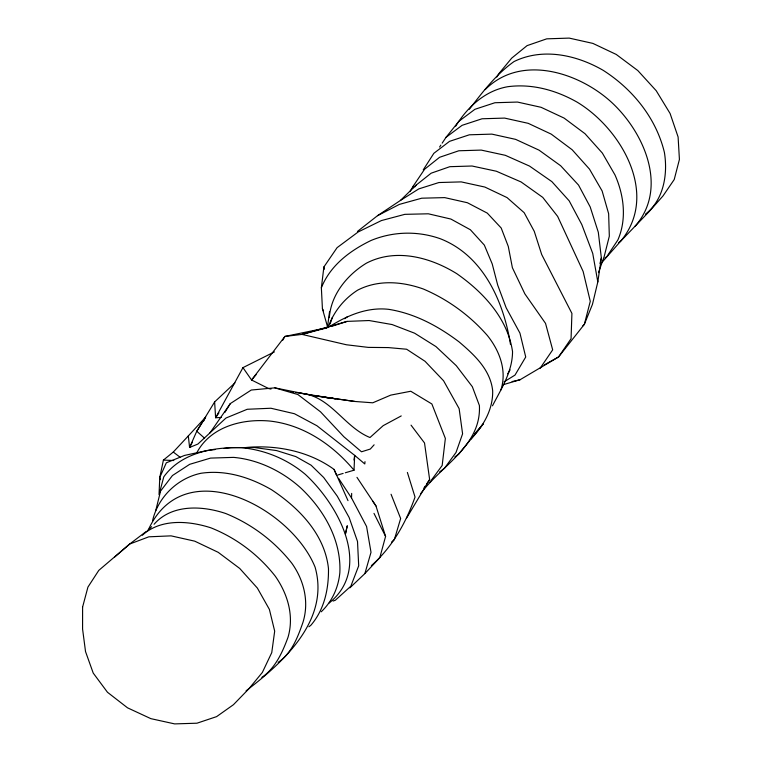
<?xml version="1.0" encoding="UTF-8"?>
<svg xmlns="http://www.w3.org/2000/svg" width="762" height="762" viewBox="0 0 762 762"><rect width="100%" height="100%" fill="white"/><g stroke="black" fill="none" stroke-linecap="round" stroke-linejoin="round"><path stroke-width="1.14" d="M349.882 587.835L364.884 573.576L371.008 552.288L366.579 526.494L351.53 497.986L351.673 493.395M329.336 317.621C330.927 294.618 347.215 274.844 366.398 263.176C395.678 247.964 430.197 257.165 456.8 273.691C483.318 292.256 507.749 318.43 512.54 351.634C512.455 371.637 501.348 388.62 492.481 405.803M345.31 472.773L354.016 470.202L354.673 455.371L316.925 425.748L294.437 413.728L270.939 408.242L247.259 409.27L225.962 418.033L197.882 444.065L189.595 447.456L188.309 435.94L205.73 417.043M364.998 461.639L364.798 463.963L354.673 455.371L353.968 460.01M327.584 327.003L322.421 308.772L321.364 287.788L323.888 266.957L337.09 247.66L358.216 231.934L381.419 220.561L404.851 214.341L428.33 213.798L450.894 219.056L470.383 229.753L484.337 245.097L492.223 263.947L497.7 285.083L506.168 307.8L519.941 333.118L525.723 357.016L515.017 375.075L504.082 381.848M327.555 326.774L329.527 311.81M502.968 384.762L520.055 379.743L558.556 356.959L584.359 324.326L592.465 304.324L597.818 281.93L601.351 257.899L598.322 232.305L590.207 206.959L578.539 185.08L560.651 165.745L539.029 150.143L515.607 139.36L491.871 134.122L469.335 134.807L449.532 141.351L433.845 153.314L423.234 169.888M500.901 389.963C507.121 370.618 499.634 350.777 487.404 335.547C469.811 315.439 447.951 299.476 423.358 289.017C402.079 281.426 378.2 279.502 357.597 290.179C344.081 298.856 333.689 311.677 328.346 326.86M188.309 435.94L173.288 452.047L163.411 460.086L159.763 477.498L159.029 494.605L163.773 476.85C181.232 452.599 213.436 446.942 241.516 447.685C264.957 449.923 287.179 459.134 305.229 474.278C337.995 504.415 373.132 567.414 329.174 603.028M599.989 263.5L601.351 257.899M155.753 510.559L160.563 491.08L172.45 475.536L189.671 464.325L210.56 458.095L233.543 457.381A95.86 72.171 37.9 0 1 300.571 487.804C323.84 509.692 341.366 539.887 339.852 572.672A102.308 77.343 38.7 0 1 321.193 611.81M356.968 477.355L375.98 505.968L385.582 536.419L379.79 557.717L364.884 573.576M412.899 187.928L413.509 185.699L424.605 169.231L439.579 157.296L458.829 150.771L481.241 150.095L505.32 155.315L529.523 166.078L551.869 181.623L569.176 200.835L581.797 224.542L592.731 253.432L597.818 281.93M152.562 520.722C157.991 497.215 177.346 478.241 200.987 473.269C225.79 469.611 250.222 477.393 271.539 489.728C299.018 507.911 324.793 534.286 328.47 568.538C328.803 588.845 324.402 609.657 310.791 625.354L308.905 626.764M330.137 323.945L332.337 317.411M598.446 272.682L604.209 256.461L609.324 236.172L608.638 213.703L602.123 190.957L589.502 169.135L572.148 149.752L551.24 134.131L528.209 123.33L504.606 118.091L482.051 118.777L462.077 125.33L446.046 137.303L442.17 143.161M371.361 565.623C392.078 547.468 405.946 522.808 415.033 497.062L407.384 472.45M420.424 494.014C441.131 465.392 481.451 445.951 479.403 405.536L472.335 386.696L456.276 365.674L435.959 346.577L414.623 333.204L392.106 324.555L369.113 320.535L347.101 321.393L302.019 334.404L284.921 336.433L251.565 380L268.7 388.582L271.005 389.068M192.376 442.217L189.595 447.456L196.767 431.244L214.617 401.945L234.944 382.886M203.502 421.234L205.168 418.09M274.415 351.892L242.954 367.636L215.617 417.747L221.342 417.462M321.364 287.788C330.251 265.386 350.091 250.555 371.189 240.411C393.306 231.334 417.928 230.781 440.446 238.792C483.337 255.613 503.768 301.79 510.492 344.538M496.843 77.029L498.615 73.971L511.721 58.112L527.075 45.634L546.725 38.843L569.195 38.1L592.874 43.396L616.229 54.435L637.804 70.552L656.215 90.716L670.084 113.471L678.104 136.989L679.418 159.448L674.227 179.527L663.007 195.939L649.338 211.379L620.62 241.24L600.742 263.785M282.683 340.281L284.921 336.433L326.85 327.793M148.161 530.228C183.994 450.618 291.246 507.825 315.106 567.204C330.022 620.068 283.655 662.007 246.088 690.82M406.622 518.027L429.635 479.527L424.52 442.96L411.042 425.148M409.966 191.576L413.509 185.699M507.73 373.809L510.073 369.922M224.838 412.471L230.315 403.593L251.27 390.03L274.806 387.848L312.172 395.411L354.978 401.479L372.761 402.803L390.744 395.116L410.775 391.249L431.873 403.974L445.36 438.436L442.17 465.487L429.873 482.222M205.13 417.986L196.767 431.244L204.578 438.207M469.354 109.252C482.641 92.04 496.11 74.247 514.036 61.551C542.801 47.482 576.529 54.902 603.152 70.314C632.631 89.135 656.13 118.034 664.397 152.41C667.979 174.279 663.731 199.806 645.481 214.132M439.579 147.056L440.874 145.104M455.686 126.149C467.506 107.051 484.975 90.668 507.778 86.706C531.971 83.487 555.984 90.173 576.977 102.06C621.363 128.692 659.644 194.862 620.62 241.24L618.715 242.64M423.891 488.109L425.167 486.204M426.444 484.289L429.635 479.527M218.923 412.842L215.617 417.747L214.617 401.945M635.003 226.333C668.836 187.957 644.004 131.969 611.162 101.946C578.291 72.066 520.646 53.902 485.203 89.611M539.925 368.532L552.679 349.853L545.535 323.383L524.856 293.856L512.388 267.729L508.292 246.459L501.196 228.009L487.289 213.122L467.363 202.721L444.684 197.615L421.719 198.196L399.402 204.387L377.504 215.694L357.483 231.419M209.902 432.978L230.315 403.593M196.586 453.18C210.179 426.768 242.078 418.5 269.719 421.043C303.4 424.71 332.661 444.713 354.016 470.202M414.871 186.861L416.223 185.042L431.149 173.193L449.837 166.688L472.03 166.011L496.357 171.231L521.094 181.966L542.754 197.387L557.651 216.398L583.14 271.491L590.274 301.314L584.359 324.326L582.759 325.926M446.046 137.303L458.915 121.263L474.945 109.29L494.919 102.737L517.474 102.06L541.068 107.299L564.109 118.091L585.016 133.712L602.371 153.095L614.982 174.927A102.746 77.591 39.5 0 1 617.839 240.02L606.828 256.594L604.942 257.994M470.602 439.464C483.289 426.253 493.109 409.604 492.671 390.763C490.471 369.741 474.288 354.806 459.076 341.89C438.207 326.126 414.671 313.42 388.582 309.324C366.579 306.857 346.138 315.973 328.012 327.555M256.099 374.694L251.565 380L242.954 367.636M474.726 433.692L483.137 424.063L458.667 454.228L454.847 456.886M374.113 444.817L370.294 449.056L361.502 451.79L343.824 436.721L320.526 411.823L297.875 394.526L274.806 387.848M147.533 530.714L151.628 526.675M154.086 524.256C171.802 503.996 202.425 505.568 225.866 513.569C251.793 524.104 274.52 541.268 291.836 563.251C304.057 580.349 309.296 601.818 303 622.23C297.847 637.003 291.732 653.367 278.13 662.34M377.504 215.694L400.412 200.463L416.223 185.042M142.323 535.267C160.734 518.484 188.614 520.684 210.817 527.799C236.277 537.905 258.508 554.726 275.358 576.301C287.731 594.046 294.313 616.039 287.998 637.337C282.492 652.282 275.377 668.074 261.871 677.389M114.757 556.946L129.673 544.039L146.485 531.276M391.649 542.001L394.325 539.706L400.65 518.512L391.058 494.252M344.748 318.735L347.529 316.63M439.693 471.859L444.427 468.306L456.019 452.476L462.591 433.826L459.134 408.632L443.57 380.752L425.044 361.293L406.632 349.234L388.315 347.586L368.275 347.386L346.405 344.767L302.019 334.404L326.888 327.851M400.412 200.463L418.786 188.9L438.902 182.537L461.229 181.889L484.851 187.052L507.054 197.596L524.161 212.684L534.257 231.324L541.696 254.537L571.919 313.411L571.062 338.68L558.556 356.959L544.259 364.941M401.241 415.919L383.2 425.644L369.989 437.521C343.757 426.939 329.765 394.716 299.333 393.173M333.118 601.056L335.328 600.246L350.834 586.216L358.692 565.814L357.511 541.487L349.12 517.474L337.28 496.176L323.698 477.507L311.096 465.201L295.827 456.6L276.654 450.599L254.489 447.532L230.81 447.646L224.009 448.475M331.384 326.469L347.101 321.393M337.699 475.021L343.138 473.412M512.102 381.572L520.055 379.743M244.945 447.618C275.72 444.513 308.829 450.99 334.099 469.449L347.996 500.653M214.941 449.58L207.016 450.542L184.537 455.428L166.316 462.801L159.763 477.498L160.534 479.727M163.411 460.086L173.793 460.515M326.269 397.735L335.432 398.745L295.818 392.468M312.172 395.411L354.978 401.479M291.16 391.725L293.484 392.097M173.288 452.047L180.127 457.276M372.704 501.082L375.98 505.968M338.557 478.298L351.53 497.986M322.421 308.772L323.555 310.791M373.98 513.378L385.582 536.419M334.099 469.449L336.604 475.345M323.888 266.957L324.269 269.281M82.601 607.066L82.582 629.06L85.525 651.567L93.221 673.075L107.471 692.267L127.54 707.831L150.857 718.652L174.669 723.9L196.958 723.205L216.599 716.632L233.439 704.707L248.841 688.829L262.376 672.408L271.758 652.615L274.682 631.136L269.386 609.4L257.375 588.083L239.735 568.462L218.208 552.326L194.729 541.163L171.05 535.857L148.828 536.819L129.673 544.039L98.774 570.395L87.925 587.102L82.601 607.066M347.234 525.913L345.424 534.048L347.234 525.913"/></g></svg>
